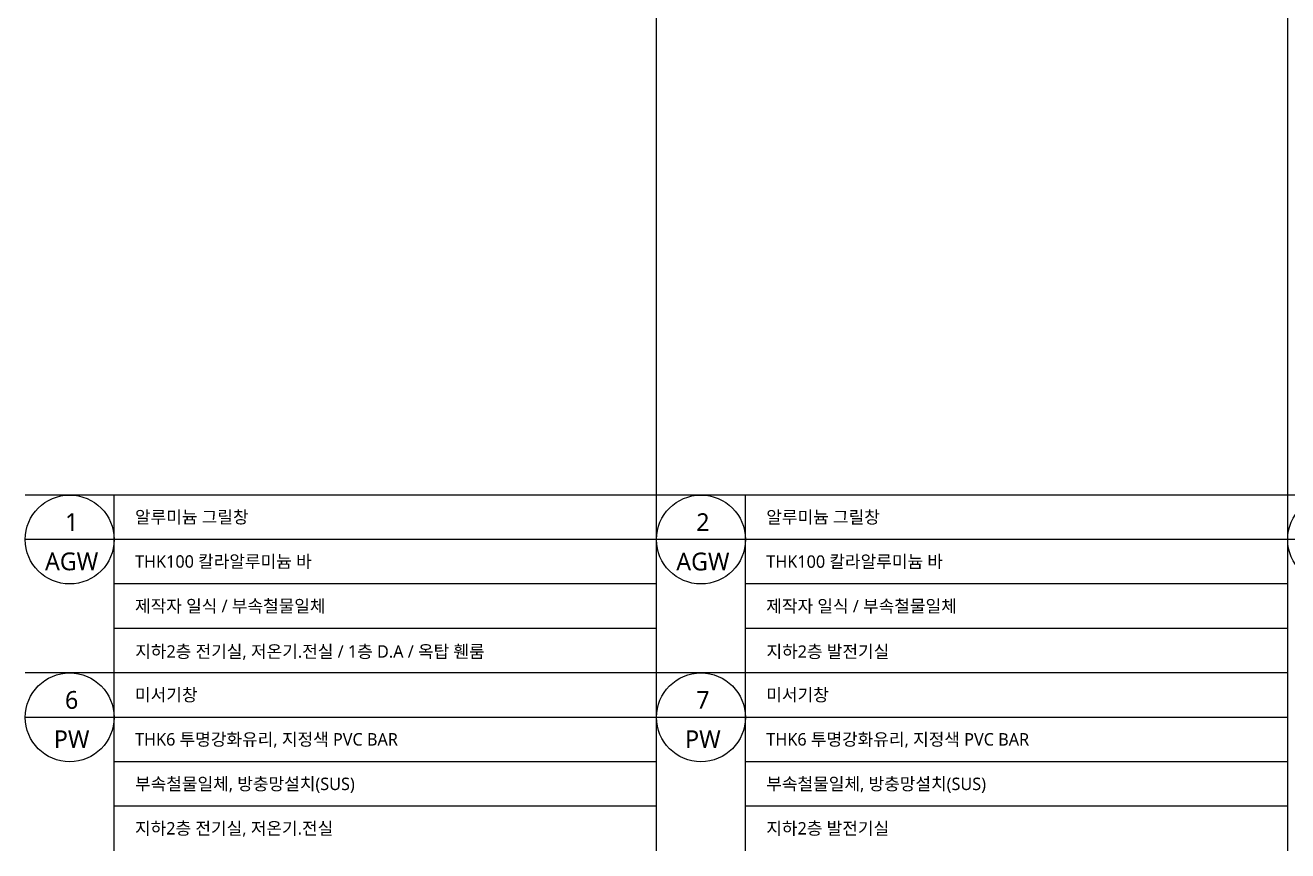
# Model space of a CAD drawing. Header units: millimetres. Extents: x 37653813 to 38677796, y 586285 to 874285.
# Drawn here: x 38516863 to 38531063, y 586835 to 596117 of the extents above; entities that cross this region are included whole.
import ezdxf
from ezdxf.enums import TextEntityAlignment as Align

# ---------------------------------------------------------------- set-up
doc = ezdxf.new("R2010")
doc.units = ezdxf.units.MM
doc.header["$LTSCALE"] = 1000
doc.header["$MEASUREMENT"] = 0
for name, color, linetype in [('BOX', 6, 'CONTINUOUS'), ('TEXT', 3, 'CONTINUOUS'), ('txt', 3, 'CONTINUOUS')]:
    doc.layers.add(name, color=color, linetype=linetype)
doc.styles.add('나눔고딕 Se', font='NanumGothic.ttf')
doc.styles.add('나눔바른고딕', font='NanumBarunGothic.ttf')

msp = doc.modelspace()

# ---------------------------------------------------------------- linework, layer by layer
at = {"layer": 'BOX', "color": 3}
for p, q in [((38523963.4, 586835), (38523963.4, 614535)), ((38531063.4, 586835), (38531063.4, 614535))]:
    msp.add_line(p, q, dxfattribs=at)
at = {"layer": 'BOX'}
for p, q in [((38523963.4, 590835), (38516863.4, 590835)), ((38517863.4, 588835), (38517863.4, 590835)), ((38531063.4, 590835), (38523963.4, 590835)), ((38524963.4, 588835), (38524963.4, 590835)), ((38538163.4, 590835), (38531063.4, 590835)), ((38523963.4, 588835), (38516863.4, 588835)), ((38517863.4, 586835), (38517863.4, 588835)), ((38531063.4, 588835), (38523963.4, 588835)), ((38524963.4, 586835), (38524963.4, 588835))]:
    msp.add_line(p, q, dxfattribs=at)
at = {"layer": 'BOX', "color": 6}
for p, q in [((38517863.4, 590335), (38516863.4, 590335)), ((38524963.4, 590335), (38523963.4, 590335)), ((38532063.4, 590335), (38531063.4, 590335)), ((38517863.4, 588335), (38516863.4, 588335)), ((38524963.4, 588335), (38523963.4, 588335))]:
    msp.add_line(p, q, dxfattribs=at)
at = {"layer": 'BOX', "color": 5}
for p, q in [((38523963.4, 590335), (38517863.4, 590335)), ((38531063.4, 590335), (38524963.4, 590335)), ((38523963.4, 589835), (38517863.4, 589835)), ((38531063.4, 589835), (38524963.4, 589835)), ((38523963.4, 589335), (38517863.4, 589335)), ((38531063.4, 589335), (38524963.4, 589335)), ((38523963.4, 588335), (38517863.4, 588335)), ((38531063.4, 588335), (38524963.4, 588335)), ((38523963.4, 587835), (38517863.4, 587835)), ((38531063.4, 587835), (38524963.4, 587835)), ((38523963.4, 587335), (38517863.4, 587335)), ((38531063.4, 587335), (38524963.4, 587335))]:
    msp.add_line(p, q, dxfattribs=at)
at = {"layer": 'BOX', "color": 6}
for centre in [(38517363.4, 590335), (38524463.4, 590335), (38531563.4, 590335), (38517363.4, 588335), (38524463.4, 588335)]:
    msp.add_circle(centre, 500, dxfattribs=at)

# ---------------------------------------------------------------- texts
at = {"layer": 'TEXT'}
for s, style, p in [('알루미늄 그릴창', '나눔고딕 Se', (38518098.2, 590587.1)), ('알루미늄 그릴창', '나눔고딕 Se', (38525198.2, 590585.9)), ('THK100 칼라알루미늄 바', '나눔고딕 Se', (38518098.2, 590087.7)), ('THK100 칼라알루미늄 바', '나눔고딕 Se', (38525198.2, 590086.5)), ('제작자 일식 / 부속철물일체', '나눔고딕 Se', (38518098.2, 589587.1)), ('제작자 일식 / 부속철물일체', '나눔고딕 Se', (38525198.2, 589585.9)), ('지하2층 전기실, 저온기.전실 / 1층 D.A / 옥탑 휀룸', '나눔고딕 Se', (38518100.1, 589075.5)), ('지하2층 발전기실', '나눔고딕 Se', (38525200.1, 589074.3)), ('미서기창', '나눔바른고딕', (38518098.2, 588587.1)), ('미서기창', '나눔바른고딕', (38525198.2, 588587.1)), ('THK6 투명강화유리, 지정색 PVC BAR', '나눔바른고딕', (38518098.2, 588087.7)), ('THK6 투명강화유리, 지정색 PVC BAR', '나눔바른고딕', (38525198.2, 588087.7)), ('부속철물일체, 방충망설치(SUS)', '나눔바른고딕', (38518098.2, 587587.1)), ('부속철물일체, 방충망설치(SUS)', '나눔바른고딕', (38525198.2, 587587.1)), ('지하2층 전기실, 저온기.전실', '나눔바른고딕', (38518098.2, 587087.1)), ('지하2층 발전기실', '나눔바른고딕', (38525198.2, 587087.1))]:
    msp.add_text(s, height=140, dxfattribs=dict(at, style=style)).set_placement(p, align=Align.MIDDLE_LEFT)
at = {"layer": 'txt'}
for s, style, p in [('1', '나눔고딕 Se', (38517385.2, 590530.8)), ('2', '나눔고딕 Se', (38524485.2, 590529.6)), ('AGW', '나눔고딕 Se', (38517385.2, 590088.7)), ('AGW', '나눔고딕 Se', (38524485.2, 590087.5)), ('6', '나눔바른고딕', (38517385.2, 588530.8)), ('7', '나눔바른고딕', (38524485.2, 588530.8)), ('PW', '나눔바른고딕', (38517385.2, 588088.7)), ('PW', '나눔바른고딕', (38524485.2, 588088.7))]:
    msp.add_text(s, height=200, dxfattribs=dict(at, style=style)).set_placement(p, align=Align.MIDDLE_CENTER)

doc.saveas('drawing.dxf')
